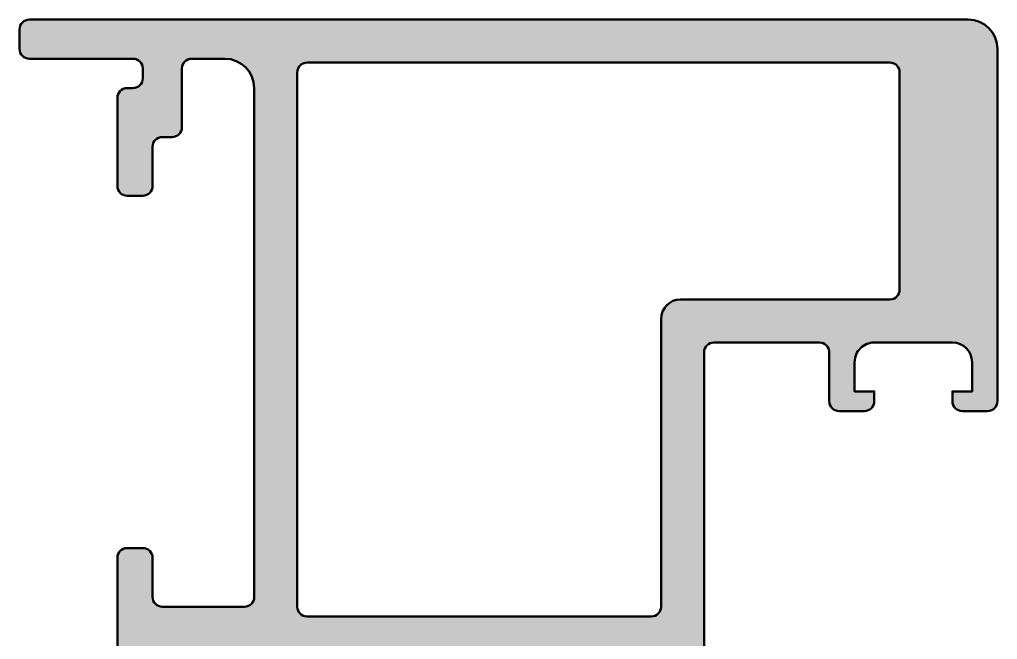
# Model space of a CAD drawing. Extents: x -35 to 15, y 0 to 92.5.
# Drawn here: x -35 to 15, y 60.8 to 92.5 of the extents above; entities that cross this region are included whole.
import ezdxf

# ---------------------------------------------------------------- set-up
doc = ezdxf.new("R2010")
doc.units = 0
doc.layers.add('0S-Alu contour', color=7, linetype='Continuous', lineweight=50)
doc.layers.add('0S-Alu hatch', color=252, linetype='Continuous', lineweight=25)

# ---------------------------------------------------------------- blocks, each defined once
blk = doc.blocks.new('462800__05CCCE94_CFAA_42D8_934C_9EE58106A11E_')
at = {"layer": '0S-Alu hatch'}
h = blk.add_hatch(color=256, dxfattribs=at)
edge = h.paths.add_edge_path()
edge.add_line((13.49999999999996, 92.5), (-34.50000000000006, 92.5))
edge.add_arc((-34.50000000000006, 92), 0.5, 90, 180)
edge.add_line((-35.00000000000006, 92), (-35.00000000000006, 90.99999999999999))
edge.add_arc((-34.50000000000006, 90.99999999999999), 0.5, 180, 270)
edge.add_line((-34.50000000000006, 90.49999999999999), (-29.2000000000001, 90.49999999999999))
edge.add_ellipse((-29.2000000000001, 89.99999999999999), major_axis=(-0.5, 0), ratio=1, start_angle=180, end_angle=270.0000000000004, ccw=False)
edge.add_line((-28.7000000000001, 89.99999999999999), (-28.7000000000001, 89.49999999999999))
edge.add_ellipse((-29.20000000000011, 89.50000000000001), major_axis=(-0.5000000000000071, 0), ratio=1, start_angle=90, end_angle=180, ccw=False)
edge.add_line((-29.20000000000011, 88.99999999999999), (-29.50000000000011, 88.99999999999999))
edge.add_arc((-29.50000000000011, 88.49999999999997), 0.5, 90, 180)
edge.add_line((-30.00000000000011, 88.49999999999997), (-30.00000000000011, 83.99999999999994))
edge.add_arc((-29.50000000000011, 83.99999999999994), 0.5000000000000036, 180, 270)
edge.add_line((-29.50000000000011, 83.49999999999994), (-28.70000000000009, 83.49999999999994))
edge.add_arc((-28.70000000000009, 83.99999999999994), 0.5, 270, 360)
edge.add_line((-28.20000000000009, 83.99999999999994), (-28.20000000000009, 85.99999999999996))
edge.add_ellipse((-27.70000000000009, 85.99999999999996), major_axis=(-0.5000000000000036, 0), ratio=1, start_angle=270, end_angle=360, ccw=False)
edge.add_line((-27.70000000000009, 86.49999999999996), (-27.20000000000009, 86.49999999999996))
edge.add_arc((-27.20000000000009, 86.99999999999997), 0.5, 270, 360)
edge.add_line((-26.70000000000009, 86.99999999999997), (-26.70000000000009, 89.99999999999999))
edge.add_ellipse((-26.20000000000008, 89.99999999999999), major_axis=(-0.5000000000000071, 0), ratio=1, start_angle=270, end_angle=360, ccw=False)
edge.add_line((-26.20000000000008, 90.49999999999999), (-24.50000000000006, 90.49999999999999))
edge.add_ellipse((-24.50000000000006, 88.99999999999996), major_axis=(-1.500000000000013, 0), ratio=1, start_angle=180, end_angle=269.9999999999999, ccw=False)
edge.add_line((-23.00000000000005, 88.99999999999996), (-23.00000000000005, 62.99999999999979))
edge.add_ellipse((-23.50000000000004, 62.99999999999978), major_axis=(-0.4999999999999965, 0), ratio=1, start_angle=89.9999999999996, end_angle=180, ccw=False)
edge.add_line((-23.50000000000005, 62.49999999999978), (-27.70000000000009, 62.49999999999978))
edge.add_ellipse((-27.70000000000009, 62.99999999999978), major_axis=(-0.4999999999999929, 0), ratio=1, start_angle=0, end_angle=90.0000000000004, ccw=False)
edge.add_line((-28.20000000000009, 62.99999999999979), (-28.20000000000009, 64.9999999999998))
edge.add_arc((-28.70000000000009, 64.9999999999998), 0.5, 0, 90.0000000000004)
edge.add_line((-28.70000000000009, 65.4999999999998), (-29.50000000000011, 65.4999999999998))
edge.add_arc((-29.50000000000011, 64.9999999999998), 0.5, 90, 180)
edge.add_line((-30.00000000000011, 64.9999999999998), (-30.00000000000011, 60.5))
edge.add_arc((-29.50000000000011, 60.5), 0.5, 180, 270)
edge.add_line((-29.50000000000011, 60), (-18.00000000000007, 60))
edge.add_ellipse((-18.10000000000004, 59.71715728752538), major_axis=(-0.2999999999999814, 0), ratio=1, start_angle=180, end_angle=250.528779365515, ccw=False)
edge.add_line((-17.80000000000006, 59.71715728752537), (-17.80000000000006, 59.28284271247461))
edge.add_ellipse((-18.10000000000006, 59.28284271247461), major_axis=(-0.2999999999999971, 0), ratio=1, start_angle=109.4712206344903, end_angle=180, ccw=False)
edge.add_line((-18.00000000000006, 58.99999999999999), (-18.00000000000007, 57.10000000000003))
edge.add_arc((-17.70000000000002, 57.10000000000003), 0.3000000000000398, 180, 270)
edge.add_line((-17.70000000000002, 56.79999999999999), (-16.71000000000011, 56.79999999999999))
edge.add_arc((-16.71000000000011, 57.10000000000003), 0.3000000000000398, 270, 360)
edge.add_line((-16.41000000000007, 57.10000000000003), (-16.41000000000007, 59.79999999999999))
edge.add_ellipse((-16.21000000000006, 59.79999999999999), major_axis=(-0.2000000000000028, 0), ratio=1, start_angle=270, end_angle=360, ccw=False)
edge.add_line((-16.21000000000006, 60), (-12.00000000000006, 60))
edge.add_ellipse((-12.00000000000005, 59.49999999999999), major_axis=(-0.5, 0), ratio=1, start_angle=180, end_angle=270.0000000000008, ccw=False)
edge.add_line((-11.50000000000006, 59.49999999999999), (-11.50000000000006, 58.79999999999999))
edge.add_line((-11.50000000000006, 58.79999999999999), (-12.88149545762243, 56.40717967697243))
edge.add_arc((-12.76188021535176, 56.33811978464828), 0.1381197846482973, 150.0000000000003, 273.7233749421727)
edge.add_arc((-13.0776079073913, 61.18973758213684), 5.000000000000001, 273.7233749421718, 305.6276587366743)
edge.add_ellipse((-9.000000000000052, 55.50000000000001), major_axis=(-1.999999999999987, 0), ratio=1, start_angle=234.3723412633256, end_angle=305.62765873667536, ccw=False)
edge.add_arc((-4.922392092608813, 61.18973758213684), 5, 234.3723412633254, 266.2766250578281)
edge.add_arc((-5.238119784648358, 56.33811978464828), 0.1381197846483037, 266.2766250578284, 389.9999999999982)
edge.add_line((-5.118504542377689, 56.40717967697243), (-6.50000000000006, 58.79999999999999))
edge.add_line((-6.50000000000006, 58.79999999999999), (-6.50000000000006, 59.49999999999999))
edge.add_ellipse((-6.000000000000059, 59.49999999999999), major_axis=(-0.5000000000000009, 0), ratio=1, start_angle=269.9999999999997, end_angle=360, ccw=False)
edge.add_line((-6.000000000000056, 60), (-1.790000000000063, 60))
edge.add_ellipse((-1.790000000000063, 59.8), major_axis=(-0.2000000000000099, 0), ratio=1, start_angle=180, end_angle=269.9999999999999, ccw=False)
edge.add_line((-1.590000000000053, 59.8), (-1.590000000000053, 57.10000000000004))
edge.add_arc((-1.29000000000002, 57.10000000000004), 0.3000000000000327, 180, 270)
edge.add_line((-1.29000000000002, 56.8), (-0.3000000000000966, 56.79999999999999))
edge.add_arc((-0.3000000000000966, 57.10000000000004), 0.3000000000000398, 270, 360)
edge.add_line((-5.68e-14, 57.10000000000004), (-5.68e-14, 59))
edge.add_ellipse((0.0999999999999411, 59.28284271247462), major_axis=(-0.2999999999999987, 0), ratio=1, start_angle=0, end_angle=70.52877936550959, ccw=False)
edge.add_line((-0.2000000000000597, 59.28284271247462), (-0.2000000000000526, 59.71715728752538))
edge.add_ellipse((0.0999999999999482, 59.71715728752537), major_axis=(-0.3000000000000007, 0), ratio=1, start_angle=289.4712206344916, end_angle=360, ccw=False)
edge.add_line((-5.69e-14, 60), (-6.39e-14, 75.49999999999999))
edge.add_ellipse((0.4999999999999313, 75.49999999999999), major_axis=(-0.4999999999999952, 0), ratio=1, start_angle=269.99999999999943, end_angle=360, ccw=False)
edge.add_line((0.4999999999999361, 75.99999999999999), (5.89999999999997, 75.99999999999999))
edge.add_ellipse((5.899999999999972, 75.5), major_axis=(-0.4999999999999858, 0), ratio=1, start_angle=180, end_angle=270.00000000000034, ccw=False)
edge.add_line((6.399999999999963, 75.49999999999999), (6.399999999999963, 73))
edge.add_arc((6.89999999999997, 73.00000000000001), 0.5000000000000071, 180, 270.0000000000008)
edge.add_line((6.899999999999977, 72.5), (8.19999999999996, 72.5))
edge.add_arc((8.19999999999996, 73), 0.5, 270, 360)
edge.add_line((8.69999999999996, 73), (8.69999999999996, 73.5))
edge.add_line((8.69999999999996, 73.5), (7.699999999999967, 73.5))
edge.add_line((7.699999999999967, 73.5), (7.699999999999967, 75))
edge.add_ellipse((8.699999999999944, 75.00000000000003), major_axis=(-0.9999999999999769, 0), ratio=1, start_angle=269.9999999999991, end_angle=360, ccw=False)
edge.add_line((8.69999999999996, 76), (12.69999999999997, 76))
edge.add_ellipse((12.69999999999995, 74.99999999999999), major_axis=(-1.000000000000014, 0), ratio=1, start_angle=180, end_angle=269.999999999999, ccw=False)
edge.add_line((13.69999999999996, 75), (13.69999999999996, 73.5))
edge.add_line((13.69999999999996, 73.5), (12.69999999999996, 73.5))
edge.add_line((12.69999999999996, 73.5), (12.69999999999997, 73))
edge.add_arc((13.19999999999996, 73), 0.5, 180, 270)
edge.add_line((13.19999999999996, 72.5), (14.49999999999997, 72.5))
edge.add_arc((14.49999999999997, 73), 0.5, 270, 360)
edge.add_line((14.99999999999997, 73), (14.99999999999996, 91))
edge.add_arc((13.49999999999996, 91), 1.5, 0, 90)
edge = h.paths.add_edge_path()
edge.add_line((-20.30000000000008, 90.30000000000001), (9.499999999999964, 90.30000000000001))
edge.add_ellipse((9.499999999999957, 89.80000000000003), major_axis=(-0.5, 0), ratio=1, start_angle=180, end_angle=269.9999999999992, ccw=False)
edge.add_line((9.999999999999957, 89.80000000000003), (9.999999999999972, 78.70000000000002))
edge.add_ellipse((9.499999999999972, 78.70000000000002), major_axis=(-0.5, 0), ratio=1, start_angle=90, end_angle=180, ccw=False)
edge.add_line((9.499999999999972, 78.20000000000002), (-1.200000000000059, 78.20000000000002))
edge.add_arc((-1.200000000000059, 77.20000000000002), 1, 90, 180)
edge.add_line((-2.200000000000059, 77.20000000000002), (-2.200000000000059, 62.50000000000001))
edge.add_ellipse((-2.700000000000059, 62.50000000000001), major_axis=(-0.5, 0), ratio=1, start_angle=90, end_angle=180, ccw=False)
edge.add_line((-2.700000000000059, 62.00000000000001), (-20.30000000000006, 62.00000000000001))
edge.add_ellipse((-20.30000000000006, 62.5), major_axis=(-0.5, 0), ratio=1, start_angle=0, end_angle=90, ccw=False)
edge.add_line((-20.80000000000006, 62.5), (-20.80000000000008, 89.80000000000003))
edge.add_ellipse((-20.30000000000008, 89.80000000000003), major_axis=(-0.5, 0), ratio=1, start_angle=270, end_angle=360, ccw=False)
at = {"layer": '0S-Alu contour', "color": 7}
for points in [[(13.49999999999996, 92.5), (-34.50000000000006, 92.5)], [(-35.00000000000006, 92), (-35.00000000000006, 90.99999999999999)], [(14.99999999999997, 73), (14.99999999999996, 91)], [(-34.50000000000006, 90.49999999999999), (-29.2000000000001, 90.49999999999999)], [(-26.20000000000008, 90.49999999999999), (-24.50000000000006, 90.49999999999999)], [(-20.30000000000008, 90.30000000000001), (9.499999999999964, 90.30000000000001)], [(-28.7000000000001, 89.99999999999999), (-28.7000000000001, 89.49999999999999)], [(-26.70000000000009, 86.99999999999997), (-26.70000000000009, 89.99999999999999)], [(-20.80000000000006, 62.5), (-20.80000000000008, 89.80000000000003)], [(9.999999999999957, 89.80000000000003), (9.999999999999972, 78.70000000000002)], [(-29.20000000000011, 88.99999999999999), (-29.50000000000011, 88.99999999999999)], [(-23.00000000000005, 88.99999999999996), (-23.00000000000005, 62.99999999999979)], [(-30.00000000000011, 88.49999999999997), (-30.00000000000011, 83.99999999999994)], [(-27.70000000000009, 86.49999999999996), (-27.20000000000009, 86.49999999999996)], [(-28.20000000000009, 83.99999999999994), (-28.20000000000009, 85.99999999999996)], [(-29.50000000000011, 83.49999999999994), (-28.70000000000009, 83.49999999999994)], [(9.499999999999972, 78.20000000000002), (-1.200000000000059, 78.20000000000002)], [(-2.200000000000059, 77.20000000000002), (-2.200000000000059, 62.50000000000001)], [(0.4999999999999361, 75.99999999999999), (5.89999999999997, 75.99999999999999)], [(8.69999999999996, 76), (12.69999999999997, 76)], [(-5.69e-14, 60), (-6.39e-14, 75.49999999999999)], [(6.399999999999963, 75.49999999999999), (6.399999999999963, 73)], [(8.69999999999996, 73), (8.69999999999996, 73.5), (7.699999999999967, 73.5), (7.699999999999967, 75)], [(13.69999999999996, 75), (13.69999999999996, 73.5), (12.69999999999996, 73.5), (12.69999999999997, 73)], [(6.899999999999977, 72.5), (8.19999999999996, 72.5)], [(13.19999999999996, 72.5), (14.49999999999997, 72.5)], [(-28.70000000000009, 65.4999999999998), (-29.50000000000011, 65.4999999999998)], [(-30.00000000000011, 64.9999999999998), (-30.00000000000011, 60.5)], [(-28.20000000000009, 62.99999999999979), (-28.20000000000009, 64.9999999999998)], [(-23.50000000000005, 62.49999999999978), (-27.70000000000009, 62.49999999999978)], [(-2.700000000000059, 62.00000000000001), (-20.30000000000006, 62.00000000000001)], [(-29.50000000000011, 60), (-18.00000000000007, 60)], [(-17.80000000000006, 59.71715728752537), (-17.80000000000006, 59.28284271247461)], [(-16.41000000000007, 57.10000000000003), (-16.41000000000007, 59.79999999999999)], [(-16.21000000000006, 60), (-12.00000000000006, 60)], [(-6.000000000000056, 60), (-1.790000000000063, 60)], [(-1.590000000000053, 59.8), (-1.590000000000053, 57.10000000000004)], [(-0.2000000000000597, 59.28284271247462), (-0.2000000000000526, 59.71715728752538)], [(-11.50000000000006, 59.49999999999999), (-11.50000000000006, 58.79999999999999), (-12.88149545762243, 56.40717967697243)], [(-5.118504542377689, 56.40717967697243), (-6.50000000000006, 58.79999999999999), (-6.50000000000006, 59.49999999999999)], [(-18.00000000000006, 58.99999999999999), (-18.00000000000007, 57.10000000000003)], [(-5.68e-14, 57.10000000000004), (-5.68e-14, 59)], [(-17.70000000000002, 56.79999999999999), (-16.71000000000011, 56.79999999999999)], [(-1.29000000000002, 56.8), (-0.3000000000000966, 56.79999999999999)]]:
    blk.add_lwpolyline(points, dxfattribs=at)
for centre, radius, start, end in [((-34.50000000000006, 92), 0.5, 90, 180), ((13.49999999999996, 91), 1.5, 0, 90), ((-34.50000000000006, 90.99999999999999), 0.5, 180, 270), ((-29.50000000000011, 88.49999999999997), 0.5, 90, 180), ((-27.20000000000009, 86.99999999999997), 0.5, 270, 0), ((-29.50000000000011, 83.99999999999994), 0.5000000000000036, 180, 270), ((-28.70000000000009, 83.99999999999994), 0.5, 270, 0), ((-1.200000000000059, 77.20000000000002), 1, 90, 180), ((6.89999999999997, 73.00000000000001), 0.5000000000000071, 180, 270.0000000000008), ((8.19999999999996, 73), 0.5, 270, 0), ((13.19999999999996, 73), 0.5, 180, 270), ((14.49999999999997, 73), 0.5, 270, 0), ((-29.50000000000011, 64.9999999999998), 0.5, 90, 180), ((-28.70000000000009, 64.9999999999998), 0.5, 0, 90.0000000000004), ((-29.50000000000011, 60.5), 0.5, 180, 270), ((-17.70000000000002, 57.10000000000003), 0.3000000000000398, 180, 270), ((-16.71000000000011, 57.10000000000003), 0.3000000000000398, 270, 0), ((-13.0776079073913, 61.18973758213684), 5.000000000000001, 273.7233749421718, 305.6276587366743), ((-4.922392092608813, 61.18973758213684), 5, 234.3723412633254, 266.2766250578281), ((-1.29000000000002, 57.10000000000004), 0.3000000000000327, 180, 270), ((-0.3000000000000966, 57.10000000000004), 0.3000000000000398, 270, 0), ((-12.76188021535176, 56.33811978464828), 0.1381197846482973, 150.0000000000003, 273.7233749421727), ((-5.238119784648358, 56.33811978464828), 0.1381197846483037, 266.2766250578284, 29.99999999999824)]:
    blk.add_arc(centre, radius, start, end, dxfattribs=at)
at = {"layer": '0S-Alu contour', "color": 7, "extrusion": (0, 0, -1)}
for centre, radius, start, end in [((29.2000000000001, 89.99999999999999), 0.5, 89.99999999999959, 180), ((26.20000000000008, 89.99999999999999), 0.5000000000000071, 0, 90), ((24.50000000000006, 88.99999999999996), 1.500000000000014, 90.00000000000014, 180), ((20.30000000000008, 89.80000000000003), 0.5, 0, 90), ((-9.499999999999957, 89.80000000000003), 0.5, 90.00000000000081, 180), ((29.20000000000011, 89.50000000000001), 0.5000000000000071, 180, 270), ((27.70000000000009, 85.99999999999996), 0.5000000000000036, 0, 90), ((-9.499999999999972, 78.70000000000002), 0.5, 180, 270), ((-0.4999999999999313, 75.49999999999999), 0.4999999999999952, 0, 90.00000000000055), ((-5.899999999999972, 75.5), 0.4999999999999858, 89.99999999999969, 180), ((-8.699999999999944, 75.00000000000003), 0.9999999999999769, 0, 90.0000000000009), ((-12.69999999999995, 74.99999999999999), 1.000000000000014, 90.00000000000102, 180), ((27.70000000000009, 62.99999999999978), 0.4999999999999929, 269.9999999999996, 0), ((23.50000000000004, 62.99999999999978), 0.4999999999999965, 180, 270.0000000000004), ((20.30000000000006, 62.5), 0.5, 270, 0), ((2.700000000000059, 62.50000000000001), 0.5, 180, 270), ((18.10000000000004, 59.71715728752538), 0.2999999999999814, 109.471220634485, 180), ((16.21000000000006, 59.79999999999999), 0.2000000000000028, 0, 90), ((12.00000000000005, 59.49999999999999), 0.5, 89.9999999999992, 180), ((6.000000000000059, 59.49999999999999), 0.5000000000000009, 0, 90.0000000000003), ((1.790000000000063, 59.8), 0.2000000000000099, 90.00000000000011, 180), ((-0.0999999999999482, 59.71715728752537), 0.3000000000000007, 0, 70.52877936550841), ((18.10000000000006, 59.28284271247461), 0.2999999999999971, 180, 250.5287793655097), ((-0.0999999999999411, 59.28284271247462), 0.2999999999999987, 289.4712206344904, 0), ((9.000000000000052, 55.50000000000001), 1.999999999999987, 54.37234126332464, 125.6276587366744)]:
    blk.add_arc(centre, radius, start, end, dxfattribs=at)
blk = doc.blocks.new('442580__B120016C_5866_4C24_AE71_36895ED43B4E_')
at = {"layer": '0S-Alu contour', "color": 7}
blk.add_blockref('462800__05CCCE94_CFAA_42D8_934C_9EE58106A11E_', (0, 0), dxfattribs=at)

msp = doc.modelspace()

# ---------------------------------------------------------------- block references
at = {"layer": '0S-Alu contour', "color": 7}
msp.add_blockref('442580__B120016C_5866_4C24_AE71_36895ED43B4E_', (0, 0), dxfattribs=at)

doc.saveas('drawing.dxf')
